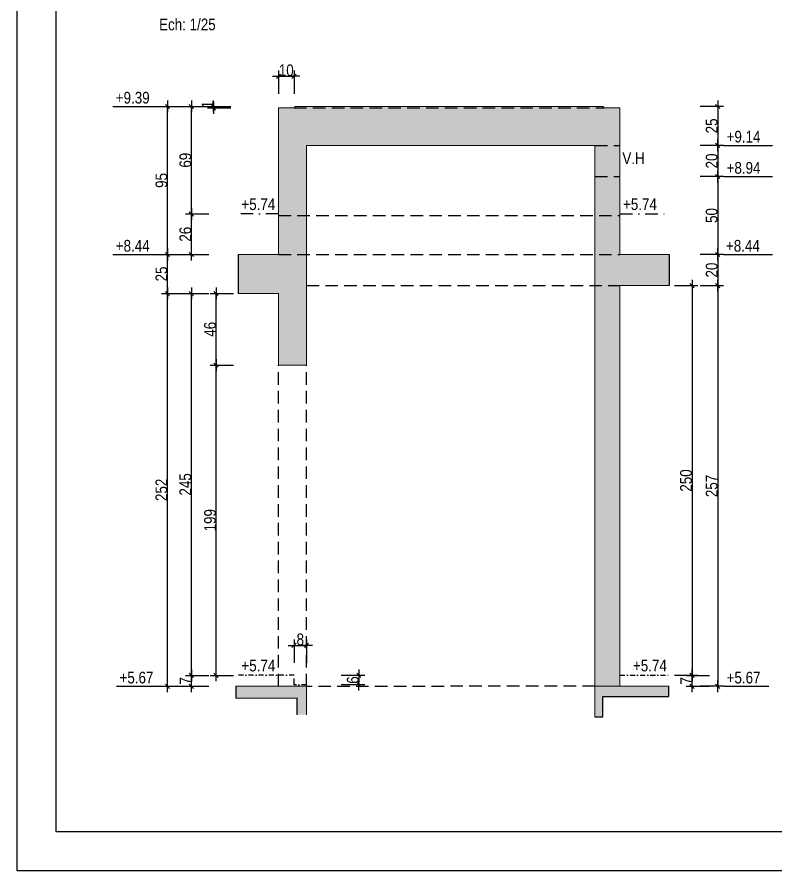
# Model space of a CAD drawing. Header units: centimetres. Extents: x -10252 to 0, y 2374 to 6574.
# Drawn here: x -10252 to -9279, y 2374 to 3469 of the extents above; entities that cross this region are included whole.
import ezdxf

# ---------------------------------------------------------------- set-up
doc = ezdxf.new("R2010")
doc.units = ezdxf.units.CM
doc.header["$LTSCALE"] = 12.7
doc.header["$PDMODE"] = 1
doc.header["$PDSIZE"] = -2
doc.linetypes.add('CACHEX2', pattern=[19.05, 12.7, -6.35])
doc.linetypes.add('TIRETPTX2', pattern=[50.8, 25.4, -12.7, 0, -12.7])
for name, color, linetype in [('01_cote_gen', 4, 'Continuous'), ('01_linteaux', 2, 'Continuous'), ('01_murs_sup', 2, 'CACHEX2'), ('01_poch_BN', 9, 'Continuous'), ('01_texte', 230, 'Continuous'), ('AA_COTES', 2, 'Continuous')]:
    doc.layers.add(name, color=color, linetype=linetype)
doc.layers.add('01_murs_coup', color=5, linetype='Continuous', lineweight=60)
doc.styles.add('ARIAL NA', font='ARIALN.TTF')
doc.styles.add('STYLE2', font='ARIALN.TTF')
doc.dimstyles.new('JB25', dxfattribs={"dimscale": 0.1, "dimtxt": 150, "dimasz": 15, "dimexe": 0.1, "dimexo": 0.1, "dimgap": 0.09, "dimtad": 1, "dimdec": 1, "dimlfac": 0.5, "dimdsep": 46, "dimtxsty": 'STYLE2', "dimblk1": 'BOND_G', "dimblk2": 'BOND_D', "dimsah": 1, "dimcen": 1.5, "dimdle": 0.01, "dimse1": 1, "dimse2": 1, "dimclrd": 4, "dimclre": 2, "dimclrt": 6, "dimazin": 2, "dimtfac": 2.333333, "dimtdec": 1, "dimtix": 1, "dimtmove": 2, "dimatfit": 3, "dimldrblk": 'BOND_G', "dimfxl": 1, "dimtolj": 1, "dimtzin": 0, "dimarcsym": 0})

# ---------------------------------------------------------------- blocks, each defined once
blk = doc.blocks.new('BOND_G')
at = {"layer": 'AA_COTES', "color": 0}
for p, q in [((0, -5), (0, 15)), ((5, 0), (-5, 0)), ((1.77, 1.77), (-1.77, -1.77))]:
    blk.add_line(p, q, dxfattribs=at)
blk = doc.blocks.new('BOND_D')
at = {"layer": 'AA_COTES', "color": 0}
for p, q in [((5, 0), (-5, 0)), ((-1.77, -1.77), (1.77, 1.77)), ((0, 5), (0, -15))]:
    blk.add_line(p, q, dxfattribs=at)
blk = doc.blocks.new('*D1885')
at = {"layer": '01_poch_BN', "color": 4, "lineweight": -2, "transparency": 16777216}
blk.add_line((-10028.4, 2612.3), (-10028.4, 2623.3), dxfattribs=at)
at = {"layer": 'Defpoints', "color": 0, "transparency": 16777216}
for p in [(-10028.4, 2624.8), (-9993.5, 2624.8), (-9986.9, 2610.8)]:
    blk.add_point(p, dxfattribs=at)
at = {"layer": '01_poch_BN', "color": 4, "lineweight": -2, "transparency": 16777216, "xscale": 1.5, "yscale": 1.5, "zscale": 1.5}
for name, p, rotation in [('BOND_D', (-10028.4, 2624.8), 90), ('BOND_G', (-10028.4, 2610.8), 270)]:
    blk.add_blockref(name, p, dxfattribs=dict(at, rotation=rotation))
at = {"layer": '01_poch_BN', "color": 6, "transparency": 16777216, "insert": (-10035.9, 2617.8), "char_height": 15, "attachment_point": 5, "rotation": 90, "style": 'STYLE2'}
blk.add_mtext('\\A1;7', dxfattribs=at)
blk = doc.blocks.new('*D1886')
at = {"layer": '01_cote_gen', "color": 4, "lineweight": -2, "transparency": 16777216}
blk.add_line((-10059.1, 2612.3), (-10059.1, 3113.3), dxfattribs=at)
at = {"layer": 'Defpoints', "color": 0, "transparency": 16777216}
for p in [(-10059.1, 3114.8), (-9978, 3114.8), (-9978, 2610.8)]:
    blk.add_point(p, dxfattribs=at)
at = {"layer": '01_cote_gen', "color": 4, "lineweight": -2, "transparency": 16777216, "xscale": 1.5, "yscale": 1.5, "zscale": 1.5}
for name, p, rotation in [('BOND_D', (-10059.1, 3114.8), 90), ('BOND_G', (-10059.1, 2610.8), 270)]:
    blk.add_blockref(name, p, dxfattribs=dict(at, rotation=rotation))
at = {"layer": '01_cote_gen', "color": 6, "transparency": 16777216, "insert": (-10066.8, 2862.8), "char_height": 15, "attachment_point": 5, "rotation": 90, "style": 'STYLE2'}
blk.add_mtext('\\A1;252', dxfattribs=at)
blk = doc.blocks.new('*D1887')
at = {"layer": '01_cote_gen', "color": 4, "lineweight": -2, "transparency": 16777216}
blk.add_line((-10028.4, 2626.3), (-10028.4, 3113.3), dxfattribs=at)
at = {"layer": 'Defpoints', "color": 0, "transparency": 16777216}
for p in [(-10028.4, 3114.8), (-9993.5, 3114.8), (-9993.5, 2624.8)]:
    blk.add_point(p, dxfattribs=at)
at = {"layer": '01_cote_gen', "color": 4, "lineweight": -2, "transparency": 16777216, "xscale": 1.5, "yscale": 1.5, "zscale": 1.5}
for name, p, rotation in [('BOND_D', (-10028.4, 3114.8), 90), ('BOND_G', (-10028.4, 2624.8), 270)]:
    blk.add_blockref(name, p, dxfattribs=dict(at, rotation=rotation))
at = {"layer": '01_cote_gen', "color": 6, "transparency": 16777216, "insert": (-10036.1, 2869.8), "char_height": 15, "attachment_point": 5, "rotation": 90, "style": 'STYLE2'}
blk.add_mtext('\\A1;245', dxfattribs=at)
blk = doc.blocks.new('*D1888')
at = {"layer": '01_cote_gen', "color": 4, "lineweight": -2, "transparency": 16777216}
blk.add_line((-10059.1, 3116.3), (-10059.1, 3163.3), dxfattribs=at)
at = {"layer": 'Defpoints', "color": 0, "transparency": 16777216}
for p in [(-10059.1, 3164.8), (-9993.5, 3164.8), (-10005.9, 3114.8)]:
    blk.add_point(p, dxfattribs=at)
at = {"layer": '01_cote_gen', "color": 4, "lineweight": -2, "transparency": 16777216, "xscale": 1.5, "yscale": 1.5, "zscale": 1.5}
for name, p, rotation in [('BOND_D', (-10059.1, 3164.8), 90), ('BOND_G', (-10059.1, 3114.8), 270)]:
    blk.add_blockref(name, p, dxfattribs=dict(at, rotation=rotation))
at = {"layer": '01_cote_gen', "color": 6, "transparency": 16777216, "insert": (-10066.8, 3139.8), "char_height": 15, "attachment_point": 5, "rotation": 90, "style": 'STYLE2'}
blk.add_mtext('\\A1;25', dxfattribs=at)
blk = doc.blocks.new('*D1889')
at = {"layer": '01_cote_gen', "color": 4, "lineweight": -2, "transparency": 16777216}
blk.add_line((-10028.4, 3166.3), (-10028.4, 3215.3), dxfattribs=at)
at = {"layer": 'Defpoints', "color": 0, "transparency": 16777216}
for p in [(-10028.4, 3216.8), (-9962.8, 3216.8), (-9962.8, 3164.8)]:
    blk.add_point(p, dxfattribs=at)
at = {"layer": '01_cote_gen', "color": 4, "lineweight": -2, "transparency": 16777216, "xscale": 1.5, "yscale": 1.5, "zscale": 1.5}
for name, p, rotation in [('BOND_D', (-10028.4, 3216.8), 90), ('BOND_G', (-10028.4, 3164.8), 270)]:
    blk.add_blockref(name, p, dxfattribs=dict(at, rotation=rotation))
at = {"layer": '01_cote_gen', "color": 6, "transparency": 16777216, "insert": (-10036.1, 3190.8), "char_height": 15, "attachment_point": 5, "rotation": 90, "style": 'STYLE2'}
blk.add_mtext('\\A1;26', dxfattribs=at)
blk = doc.blocks.new('*D1890')
at = {"layer": '01_cote_gen', "color": 4, "lineweight": -2, "transparency": 16777216}
blk.add_line((-9996.8, 2626.3), (-9996.8, 3021.3), dxfattribs=at)
at = {"layer": 'Defpoints', "color": 0, "transparency": 16777216}
for p in [(-9996.8, 3022.8), (-9916.7, 3022.8), (-9968.6, 2624.8)]:
    blk.add_point(p, dxfattribs=at)
at = {"layer": '01_cote_gen', "color": 4, "lineweight": -2, "transparency": 16777216, "xscale": 1.5, "yscale": 1.5, "zscale": 1.5}
for name, p, rotation in [('BOND_D', (-9996.8, 3022.8), 90), ('BOND_G', (-9996.8, 2624.8), 270)]:
    blk.add_blockref(name, p, dxfattribs=dict(at, rotation=rotation))
at = {"layer": '01_cote_gen', "color": 6, "transparency": 16777216, "insert": (-10004.4, 2823.8), "char_height": 15, "attachment_point": 5, "rotation": 90, "style": 'STYLE2'}
blk.add_mtext('\\A1;199', dxfattribs=at)
blk = doc.blocks.new('*D1891')
at = {"layer": '01_cote_gen', "color": 4, "lineweight": -2, "transparency": 16777216}
blk.add_line((-9996.8, 3024.3), (-9996.8, 3113.3), dxfattribs=at)
at = {"layer": 'Defpoints', "color": 0, "transparency": 16777216}
for p in [(-9996.8, 3114.8), (-9968.6, 3114.8), (-9916.7, 3022.8)]:
    blk.add_point(p, dxfattribs=at)
at = {"layer": '01_cote_gen', "color": 4, "lineweight": -2, "transparency": 16777216, "xscale": 1.5, "yscale": 1.5, "zscale": 1.5}
for name, p, rotation in [('BOND_D', (-9996.8, 3114.8), 90), ('BOND_G', (-9996.8, 3022.8), 270)]:
    blk.add_blockref(name, p, dxfattribs=dict(at, rotation=rotation))
at = {"layer": '01_cote_gen', "color": 6, "transparency": 16777216, "insert": (-10004.4, 3068.8), "char_height": 15, "attachment_point": 5, "rotation": 90, "style": 'STYLE2'}
blk.add_mtext('\\A1;46', dxfattribs=at)
blk = doc.blocks.new('*D1892')
at = {"layer": '01_cote_gen', "color": 4, "lineweight": -2, "transparency": 16777216}
blk.add_line((-9813.6, 2623.3), (-9813.6, 2614.3), dxfattribs=at)
at = {"layer": 'Defpoints', "color": 0, "transparency": 16777216}
for p in [(-9896.7, 2624.8), (-9891.4, 2612.8), (-9813.6, 2612.8)]:
    blk.add_point(p, dxfattribs=at)
at = {"layer": '01_cote_gen', "color": 4, "lineweight": -2, "transparency": 16777216, "xscale": 1.5, "yscale": 1.5, "zscale": 1.5}
for name, p, rotation in [('BOND_G', (-9813.6, 2624.8), 90), ('BOND_D', (-9813.6, 2612.8), 270)]:
    blk.add_blockref(name, p, dxfattribs=dict(at, rotation=rotation))
at = {"layer": '01_cote_gen', "color": 6, "transparency": 16777216, "insert": (-9821.3, 2618.8), "char_height": 15, "attachment_point": 5, "rotation": 90, "style": 'STYLE2'}
blk.add_mtext('\\A1;6', dxfattribs=at)
blk = doc.blocks.new('*D1893')
at = {"layer": '01_cote_gen', "color": 4, "lineweight": -2, "transparency": 16777216}
blk.add_line((-9895.2, 2663.3), (-9882.2, 2663.3), dxfattribs=at)
at = {"layer": 'Defpoints', "color": 0, "transparency": 16777216}
for p in [(-9880.7, 2663.3), (-9880.7, 2636.1), (-9896.7, 2624.8)]:
    blk.add_point(p, dxfattribs=at)
at = {"layer": '01_cote_gen', "color": 4, "lineweight": -2, "transparency": 16777216, "xscale": 1.5, "yscale": 1.5, "zscale": 1.5, "rotation": 180}
blk.add_blockref('BOND_G', (-9896.7, 2663.3), dxfattribs=at)
at = {"layer": '01_cote_gen', "color": 4, "lineweight": -2, "transparency": 16777216, "xscale": 1.5, "yscale": 1.5, "zscale": 1.5}
blk.add_blockref('BOND_D', (-9880.7, 2663.3), dxfattribs=at)
at = {"layer": '01_cote_gen', "color": 6, "transparency": 16777216, "insert": (-9888.7, 2670.9), "char_height": 15, "attachment_point": 5, "style": 'STYLE2'}
blk.add_mtext('\\A1;8', dxfattribs=at)
blk = doc.blocks.new('*D1894')
at = {"layer": '01_cote_gen', "color": 4, "lineweight": -2, "transparency": 16777216}
blk.add_line((-10028.4, 3218.3), (-10028.4, 3353.3), dxfattribs=at)
at = {"layer": 'Defpoints', "color": 0, "transparency": 16777216}
for p in [(-10028.4, 3354.8), (-9848.9, 3354.8), (-9931.2, 3216.8)]:
    blk.add_point(p, dxfattribs=at)
at = {"layer": '01_cote_gen', "color": 4, "lineweight": -2, "transparency": 16777216, "xscale": 1.5, "yscale": 1.5, "zscale": 1.5}
for name, p, rotation in [('BOND_D', (-10028.4, 3354.8), 90), ('BOND_G', (-10028.4, 3216.8), 270)]:
    blk.add_blockref(name, p, dxfattribs=dict(at, rotation=rotation))
at = {"layer": '01_cote_gen', "color": 6, "transparency": 16777216, "insert": (-10036.1, 3285.8), "char_height": 15, "attachment_point": 5, "rotation": 90, "style": 'STYLE2'}
blk.add_mtext('\\A1;69', dxfattribs=at)
blk = doc.blocks.new('*D1895')
at = {"layer": '01_cote_gen', "color": 4, "lineweight": -2, "transparency": 16777216}
blk.add_line((-10059.1, 3166.3), (-10059.1, 3353.3), dxfattribs=at)
at = {"layer": 'Defpoints', "color": 0, "transparency": 16777216}
for p in [(-10059.1, 3354.8), (-9888.9, 3354.8), (-9942.6, 3164.8)]:
    blk.add_point(p, dxfattribs=at)
at = {"layer": '01_cote_gen', "color": 4, "lineweight": -2, "transparency": 16777216, "xscale": 1.5, "yscale": 1.5, "zscale": 1.5}
for name, p, rotation in [('BOND_D', (-10059.1, 3354.8), 90), ('BOND_G', (-10059.1, 3164.8), 270)]:
    blk.add_blockref(name, p, dxfattribs=dict(at, rotation=rotation))
at = {"layer": '01_cote_gen', "color": 6, "transparency": 16777216, "insert": (-10066.8, 3259.8), "char_height": 15, "attachment_point": 5, "rotation": 90, "style": 'STYLE2'}
blk.add_mtext('\\A1;95', dxfattribs=at)
blk = doc.blocks.new('*D1896')
at = {"layer": '01_poch_BN', "color": 4, "lineweight": -2, "transparency": 16777216}
for p, q in [((-10000.1, 3356.3), (-10000.1, 3357.8)), ((-10000.1, 3354.8), (-10000.1, 3352.8)), ((-10000.1, 3351.3), (-10000.1, 3349.8))]:
    blk.add_line(p, q, dxfattribs=at)
at = {"layer": 'Defpoints', "color": 0, "transparency": 16777216}
for p in [(-10000.1, 3352.8), (-9916.7, 3352.8), (-9873.4, 3354.8)]:
    blk.add_point(p, dxfattribs=at)
at = {"layer": '01_poch_BN', "color": 4, "lineweight": -2, "transparency": 16777216, "xscale": 1.5, "yscale": 1.5, "zscale": 1.5}
for name, p, rotation in [('BOND_G', (-10000.1, 3354.8), 270), ('BOND_D', (-10000.1, 3352.8), 90)]:
    blk.add_blockref(name, p, dxfattribs=dict(at, rotation=rotation))
at = {"layer": '01_poch_BN', "color": 6, "transparency": 16777216, "insert": (-10007.6, 3357.2), "char_height": 15, "attachment_point": 5, "rotation": 90, "style": 'STYLE2'}
blk.add_mtext('\\A1;1', dxfattribs=at)
blk = doc.blocks.new('*D1897')
at = {"layer": '01_cote_gen', "color": 4, "lineweight": -2, "transparency": 16777216}
blk.add_line((-9915.2, 3393.4), (-9898.2, 3393.4), dxfattribs=at)
at = {"layer": 'Defpoints', "color": 0, "transparency": 16777216}
for p in [(-9896.7, 3393.4), (-9916.7, 3352.8), (-9896.7, 3352.8)]:
    blk.add_point(p, dxfattribs=at)
at = {"layer": '01_cote_gen', "color": 4, "lineweight": -2, "transparency": 16777216, "xscale": 1.5, "yscale": 1.5, "zscale": 1.5, "rotation": 180}
blk.add_blockref('BOND_G', (-9916.7, 3393.4), dxfattribs=at)
at = {"layer": '01_cote_gen', "color": 4, "lineweight": -2, "transparency": 16777216, "xscale": 1.5, "yscale": 1.5, "zscale": 1.5}
blk.add_blockref('BOND_D', (-9896.7, 3393.4), dxfattribs=at)
at = {"layer": '01_cote_gen', "color": 6, "transparency": 16777216, "insert": (-9906.7, 3401.1), "char_height": 15, "attachment_point": 5, "style": 'STYLE2'}
blk.add_mtext('\\A1;10', dxfattribs=at)
blk = doc.blocks.new('*D1917')
at = {"layer": '01_cote_gen', "color": 4, "lineweight": -2, "ltscale": 2, "transparency": 16777216}
blk.add_line((-9353.2, 3263.3), (-9353.2, 3166.3), dxfattribs=at)
at = {"layer": 'Defpoints', "color": 0, "ltscale": 2, "transparency": 16777216}
for p in [(-9441.9, 3264.8), (-9378.5, 3164.8), (-9353.2, 3164.8)]:
    blk.add_point(p, dxfattribs=at)
at = {"layer": '01_cote_gen', "color": 4, "lineweight": -2, "ltscale": 2, "transparency": 16777216, "xscale": 1.5, "yscale": 1.5, "zscale": 1.5}
for name, p, rotation in [('BOND_G', (-9353.2, 3264.8), 90), ('BOND_D', (-9353.2, 3164.8), 270)]:
    blk.add_blockref(name, p, dxfattribs=dict(at, rotation=rotation))
at = {"layer": '01_cote_gen', "color": 6, "ltscale": 2, "transparency": 16777216, "insert": (-9360.9, 3214.8), "char_height": 15, "attachment_point": 5, "rotation": 90, "style": 'STYLE2'}
blk.add_mtext('\\A1;50', dxfattribs=at)
blk = doc.blocks.new('*D1918')
at = {"layer": '01_cote_gen', "color": 4, "lineweight": -2, "ltscale": 2, "transparency": 16777216}
blk.add_line((-9353.2, 3303.3), (-9353.2, 3266.3), dxfattribs=at)
at = {"layer": 'Defpoints', "color": 0, "ltscale": 2, "transparency": 16777216}
for p in [(-9441.9, 3304.8), (-9441.9, 3264.8), (-9353.2, 3264.8)]:
    blk.add_point(p, dxfattribs=at)
at = {"layer": '01_cote_gen', "color": 4, "lineweight": -2, "ltscale": 2, "transparency": 16777216, "xscale": 1.5, "yscale": 1.5, "zscale": 1.5}
for name, p, rotation in [('BOND_G', (-9353.2, 3304.8), 90), ('BOND_D', (-9353.2, 3264.8), 270)]:
    blk.add_blockref(name, p, dxfattribs=dict(at, rotation=rotation))
at = {"layer": '01_cote_gen', "color": 6, "ltscale": 2, "transparency": 16777216, "insert": (-9360.9, 3284.8), "char_height": 15, "attachment_point": 5, "rotation": 90, "style": 'STYLE2'}
blk.add_mtext('\\A1;20', dxfattribs=at)
blk = doc.blocks.new('*D1919')
at = {"layer": '01_cote_gen', "color": 4, "lineweight": -2, "ltscale": 2, "transparency": 16777216}
blk.add_line((-9353.2, 3353.3), (-9353.2, 3306.3), dxfattribs=at)
at = {"layer": 'Defpoints', "color": 0, "ltscale": 2, "transparency": 16777216}
for p in [(-9473.7, 3354.8), (-9375.7, 3304.8), (-9353.2, 3304.8)]:
    blk.add_point(p, dxfattribs=at)
at = {"layer": '01_cote_gen', "color": 4, "lineweight": -2, "ltscale": 2, "transparency": 16777216, "xscale": 1.5, "yscale": 1.5, "zscale": 1.5}
for name, p, rotation in [('BOND_G', (-9353.2, 3354.8), 90), ('BOND_D', (-9353.2, 3304.8), 270)]:
    blk.add_blockref(name, p, dxfattribs=dict(at, rotation=rotation))
at = {"layer": '01_cote_gen', "color": 6, "ltscale": 2, "transparency": 16777216, "insert": (-9360.9, 3329.8), "char_height": 15, "attachment_point": 5, "rotation": 90, "style": 'STYLE2'}
blk.add_mtext('\\A1;25', dxfattribs=at)
blk = doc.blocks.new('*D1939')
at = {"layer": '01_cote_gen', "color": 4, "lineweight": -2, "ltscale": 2, "transparency": 16777216}
blk.add_line((-9353.2, 3163.3), (-9353.2, 3126.3), dxfattribs=at)
at = {"layer": 'Defpoints', "color": 0, "ltscale": 2, "transparency": 16777216}
for p in [(-9360.7, 3164.8), (-9378.5, 3124.8), (-9353.2, 3124.8)]:
    blk.add_point(p, dxfattribs=at)
at = {"layer": '01_cote_gen', "color": 4, "lineweight": -2, "ltscale": 2, "transparency": 16777216, "xscale": 1.5, "yscale": 1.5, "zscale": 1.5}
for name, p, rotation in [('BOND_G', (-9353.2, 3164.8), 90), ('BOND_D', (-9353.2, 3124.8), 270)]:
    blk.add_blockref(name, p, dxfattribs=dict(at, rotation=rotation))
at = {"layer": '01_cote_gen', "color": 6, "ltscale": 2, "transparency": 16777216, "insert": (-9360.9, 3144.8), "char_height": 15, "attachment_point": 5, "rotation": 90, "style": 'STYLE2'}
blk.add_mtext('\\A1;20', dxfattribs=at)
blk = doc.blocks.new('*D1940')
at = {"layer": '01_cote_gen', "color": 4, "lineweight": -2, "ltscale": 2, "transparency": 16777216}
blk.add_line((-9353.2, 3123.3), (-9353.2, 2612.3), dxfattribs=at)
at = {"layer": 'Defpoints', "color": 0, "ltscale": 2, "transparency": 16777216}
for p in [(-9428, 3124.8), (-9415.9, 2610.8), (-9353.2, 2610.8)]:
    blk.add_point(p, dxfattribs=at)
at = {"layer": '01_cote_gen', "color": 4, "lineweight": -2, "ltscale": 2, "transparency": 16777216, "xscale": 1.5, "yscale": 1.5, "zscale": 1.5}
for name, p, rotation in [('BOND_G', (-9353.2, 3124.8), 90), ('BOND_D', (-9353.2, 2610.8), 270)]:
    blk.add_blockref(name, p, dxfattribs=dict(at, rotation=rotation))
at = {"layer": '01_cote_gen', "color": 6, "ltscale": 2, "transparency": 16777216, "insert": (-9360.9, 2867.8), "char_height": 15, "attachment_point": 5, "rotation": 90, "style": 'STYLE2'}
blk.add_mtext('\\A1;257', dxfattribs=at)
blk = doc.blocks.new('*D1941')
at = {"layer": '01_cote_gen', "color": 4, "lineweight": -2, "ltscale": 2, "transparency": 16777216}
blk.add_line((-9386.2, 3123.3), (-9386.2, 2626.3), dxfattribs=at)
at = {"layer": 'Defpoints', "color": 0, "ltscale": 2, "transparency": 16777216}
for p in [(-9415.3, 3124.8), (-9415.3, 2624.8), (-9386.2, 2624.8)]:
    blk.add_point(p, dxfattribs=at)
at = {"layer": '01_cote_gen', "color": 4, "lineweight": -2, "ltscale": 2, "transparency": 16777216, "xscale": 1.5, "yscale": 1.5, "zscale": 1.5}
for name, p, rotation in [('BOND_G', (-9386.2, 3124.8), 90), ('BOND_D', (-9386.2, 2624.8), 270)]:
    blk.add_blockref(name, p, dxfattribs=dict(at, rotation=rotation))
at = {"layer": '01_cote_gen', "color": 6, "ltscale": 2, "transparency": 16777216, "insert": (-9393.9, 2874.8), "char_height": 15, "attachment_point": 5, "rotation": 90, "style": 'STYLE2'}
blk.add_mtext('\\A1;250', dxfattribs=at)
blk = doc.blocks.new('*D1942')
at = {"layer": '01_cote_gen', "color": 4, "lineweight": -2, "ltscale": 2, "transparency": 16777216}
blk.add_line((-9386.2, 2612.3), (-9386.2, 2623.3), dxfattribs=at)
at = {"layer": 'Defpoints', "color": 0, "ltscale": 2, "transparency": 16777216}
for p in [(-9447.1, 2624.8), (-9386.2, 2624.8), (-9448.9, 2610.8)]:
    blk.add_point(p, dxfattribs=at)
at = {"layer": '01_cote_gen', "color": 4, "lineweight": -2, "ltscale": 2, "transparency": 16777216, "xscale": 1.5, "yscale": 1.5, "zscale": 1.5}
for name, p, rotation in [('BOND_D', (-9386.2, 2624.8), 90), ('BOND_G', (-9386.2, 2610.8), 270)]:
    blk.add_blockref(name, p, dxfattribs=dict(at, rotation=rotation))
at = {"layer": '01_cote_gen', "color": 6, "ltscale": 2, "transparency": 16777216, "insert": (-9393.7, 2617.8), "char_height": 15, "attachment_point": 5, "rotation": 90, "style": 'STYLE2'}
blk.add_mtext('\\A1;7', dxfattribs=at)

msp = doc.modelspace()

# ---------------------------------------------------------------- hatches: boundary and pattern name
at = {"layer": '01_poch_BN', "ltscale": 2}
h = msp.add_hatch(color=256, dxfattribs=at)
h.dxf.hatch_style = 1
h.paths.add_polyline_path([(-9416, 2610.77), (-9510.7, 2610.77), (-9510.7, 2571.51), (-9500.5, 2571.51), (-9500.5, 2597.5), (-9416, 2597.5)])
h.paths.add_polyline_path([(-9478.7, 3124.81), (-9415.34, 3124.81), (-9415.34, 3164.81), (-9478.7, 3164.81), (-9478.7, 3352.84), (-9498.7, 3352.84), (-9500.32, 3354.84), (-9895.07, 3354.84), (-9896.7, 3352.84), (-9916.7, 3352.84), (-9916.7, 3164.81), (-9968.6, 3164.81), (-9968.6, 3114.81), (-9916.7, 3114.81), (-9916.7, 3022.81), (-9880.7, 3022.81), (-9880.7, 3304.84), (-9510.7, 3304.84), (-9510.7, 2610.77), (-9478.7, 2610.77)])
at = {"layer": '01_poch_BN'}
h = msp.add_hatch(color=256, dxfattribs=at)
h.dxf.hatch_style = 1
h.paths.add_polyline_path([(-9880.7, 2610.84), (-9971.53, 2610.84), (-9971.53, 2595.67), (-9892.68, 2595.76), (-9892.65, 2574.36), (-9880.7, 2574.36)])

# ---------------------------------------------------------------- linework, layer by layer
at = {"layer": '01_cote_gen'}
for p, q in [((-10252.01, 2373.88), (-10252.01, 6573.88)), ((-3217.41, 2373.88), (-10252.01, 2373.88))]:
    msp.add_line(p, q, dxfattribs=at)
at = {"layer": '01_linteaux', "linetype": 'TIRETPTX2', "ltscale": 0.05}
for p, q in [((-9916.7, 3216.81), (-9970.23, 3216.81)), ((-9478.7, 3216.81), (-9415.71, 3216.81))]:
    msp.add_line(p, q, dxfattribs=at)
at = {"layer": '01_linteaux', "linetype": 'TIRETPTX2', "ltscale": 0.02}
for p, q in [((-9896.7, 2624.84), (-9970.23, 2624.84)), ((-9478.7, 2624.84), (-9415.43, 2624.84)), ((-9880.7, 2612.84), (-9896.7, 2612.84))]:
    msp.add_line(p, q, dxfattribs=at)
at = {"layer": '01_murs_coup', "linetype": 'Continuous', "lineweight": 5}
for p, q in [((-9916.7, 3164.81), (-9916.7, 3352.84)), ((-9896.7, 3352.84), (-9916.7, 3352.84)), ((-9896.7, 3352.84), (-9895.07, 3354.84)), ((-9500.32, 3354.84), (-9895.07, 3354.84)), ((-9498.7, 3352.84), (-9500.32, 3354.84)), ((-9498.7, 3352.84), (-9478.7, 3352.84)), ((-9478.7, 3164.81), (-9478.7, 3352.84)), ((-9880.7, 3022.81), (-9880.7, 3304.84)), ((-9510.7, 3304.84), (-9880.7, 3304.84)), ((-9510.7, 2571.51), (-9510.7, 3304.84)), ((-9916.7, 3164.81), (-9968.6, 3164.81)), ((-9478.7, 3164.81), (-9415.34, 3164.81)), ((-9478.7, 2610.77), (-9478.7, 3124.81)), ((-9478.7, 3124.81), (-9415.34, 3124.81)), ((-9916.7, 3114.81), (-9968.6, 3114.81)), ((-9916.7, 3022.81), (-9916.7, 3114.81)), ((-9880.7, 3022.81), (-9916.7, 3022.81)), ((-9880.7, 2610.84), (-9971.53, 2610.84)), ((-9880.7, 2610.84), (-9880.7, 2574.36)), ((-9510.7, 2610.77), (-9415.89, 2610.77))]:
    msp.add_line(p, q, dxfattribs=at)
at = {"layer": '01_murs_sup', "ltscale": 0.1}
for p, q in [((-9896.7, 3352.84), (-9498.7, 3352.84)), ((-9510.7, 3304.84), (-9478.7, 3304.84)), ((-9510.7, 3264.81), (-9478.7, 3264.81)), ((-9916.7, 3214.81), (-9478.7, 3214.81)), ((-9916.7, 3164.81), (-9478.7, 3164.81)), ((-9880.7, 3124.81), (-9478.7, 3124.81)), ((-9916.7, 2610.67), (-9916.7, 3022.81)), ((-9880.7, 2610.67), (-9880.7, 3022.81)), ((-9510.7, 2610.77), (-9880.7, 2610.67))]:
    msp.add_line(p, q, dxfattribs=at)
at = {"layer": '01_murs_sup', "ltscale": 0.05}
msp.add_line((-9896.7, 2612.84), (-9896.7, 2624.84), dxfattribs=at)
at = {"layer": '01_poch_BN'}
for p, q in [((-9968.6, 3164.81), (-9968.6, 3114.81)), ((-9971.53, 2610.84), (-9971.53, 2595.67)), ((-9892.65, 2574.36), (-9892.68, 2595.76))]:
    msp.add_line(p, q, dxfattribs=at)
at = {"layer": '01_poch_BN', "ltscale": 2}
for p, q in [((-9415.34, 3164.81), (-9415.34, 3124.81)), ((-9416, 2597.5), (-9416, 2610.77)), ((-9500.5, 2571.51), (-9500.5, 2597.5)), ((-9500.5, 2597.5), (-9416, 2597.5)), ((-9510.7, 2571.51), (-9500.5, 2571.51))]:
    msp.add_line(p, q, dxfattribs=at)
at = {"layer": '01_poch_BN', "ltscale": 200}
msp.add_line((-9971.53, 2595.67), (-9892.68, 2595.76), dxfattribs=at)
at = {"layer": '01_texte'}
for p, q in [((-10202.01, 2423.88), (-10202.01, 6531.69)), ((-10129.31, 3354.84), (-10066.6, 3354.84)), ((-9345.7, 3304.84), (-9282.99, 3304.84)), ((-9345.7, 3264.81), (-9282.99, 3264.81)), ((-10129.31, 3164.81), (-10066.6, 3164.81)), ((-9345.7, 3164.81), (-9282.99, 3164.81)), ((-10124.49, 2610.84), (-10066.6, 2610.84)), ((-9345.7, 2610.77), (-9287.81, 2610.77)), ((-3217.41, 2423.88), (-10202.01, 2423.88))]:
    msp.add_line(p, q, dxfattribs=at)

# ---------------------------------------------------------------- texts
for s, style, p in [('Ech: 1/25', 'STYLE2', (-10069.85, 3452.46)), ('+9.39', 'ARIAL NA', (-10125.43, 3358.48)), ('+9.14', 'ARIAL NA', (-9341.82, 3308.48)), ('V.H', 'ARIAL NA', (-9475.51, 3280.83)), ('+8.94', 'ARIAL NA', (-9341.82, 3268.45)), ('+5.74', 'ARIAL NA', (-9964.26, 3221.88)), ('+5.74', 'ARIAL NA', (-9474.71, 3221.88)), ('+8.44', 'ARIAL NA', (-10125.43, 3168.45)), ('+8.44', 'ARIAL NA', (-9342.63, 3168.45)), ('+5.74', 'ARIAL NA', (-9964.26, 2629.92)), ('+5.74', 'ARIAL NA', (-9461.94, 2629.92)), ('+5.67', 'ARIAL NA', (-10120.61, 2614.48)), ('+5.67', 'ARIAL NA', (-9341.82, 2614.41))]:
    msp.add_text(s, height=15, dxfattribs=dict(at, style=style)).set_placement(p)

# ---------------------------------------------------------------- dimensions: what is measured, and where the dimension line sits
at = {"layer": '01_cote_gen'}
for base, p1, p2, picture, middle in [((-9896.7, 3393.43), (-9916.7, 3352.84), (-9896.7, 3352.84), '*D1897', (-9906.7, 3401.1)), ((-9880.7, 2663.25), (-9896.7, 2624.84), (-9880.7, 2636.05), '*D1893', (-9888.7, 2670.92))]:
    dim = msp.add_linear_dim(base=base, p1=p1, p2=p2, dimstyle='JB25', dxfattribs=at)
    dim.commit()
    dim.dimension.update_dxf_attribs({"geometry": picture, "text_midpoint": middle})
for base, p1, p2, picture, middle in [((-10059.1, 3354.84), (-9942.65, 3164.81), (-9888.91, 3354.84), '*D1895', (-10066.77, 3259.82)), ((-10028.41, 3354.84), (-9931.23, 3216.81), (-9848.93, 3354.84), '*D1894', (-10036.08, 3285.82)), ((-10028.41, 3216.81), (-9962.79, 3164.81), (-9962.79, 3216.81), '*D1889', (-10036.08, 3190.81)), ((-10059.1, 3164.81), (-10005.91, 3114.81), (-9993.48, 3164.81), '*D1888', (-10066.77, 3139.81)), ((-10059.1, 3114.81), (-9977.99, 2610.84), (-9977.99, 3114.81), '*D1886', (-10066.77, 2862.82)), ((-10028.41, 3114.81), (-9993.48, 2624.84), (-9993.48, 3114.81), '*D1887', (-10036.08, 2869.82)), ((-9996.76, 3114.81), (-9916.7, 3022.81), (-9968.6, 3114.81), '*D1891', (-10004.43, 3068.81)), ((-9996.76, 3022.81), (-9968.6, 2624.84), (-9916.7, 3022.81), '*D1890', (-10004.43, 2823.82)), ((-9813.65, 2612.84), (-9896.7, 2624.84), (-9891.44, 2612.84), '*D1892', (-9821.32, 2618.84))]:
    dim = msp.add_linear_dim(base=base, p1=p1, p2=p2, angle=90, dimstyle='JB25', dxfattribs=at)
    dim.commit()
    dim.dimension.update_dxf_attribs({"geometry": picture, "text_midpoint": middle})
at = {"layer": '01_cote_gen', "ltscale": 2}
for base, p1, p2, picture, middle in [((-9353.2, 3304.84), (-9473.75, 3354.84), (-9375.7, 3304.84), '*D1919', (-9360.87, 3329.84)), ((-9353.2, 3264.81), (-9441.88, 3304.84), (-9441.88, 3264.81), '*D1918', (-9360.87, 3284.82)), ((-9353.2, 3164.81), (-9441.88, 3264.81), (-9378.53, 3164.81), '*D1917', (-9360.87, 3214.81)), ((-9353.2, 3124.81), (-9360.7, 3164.81), (-9378.53, 3124.81), '*D1939', (-9360.87, 3144.81)), ((-9353.2, 2610.77), (-9428.04, 3124.81), (-9415.89, 2610.77), '*D1940', (-9360.87, 2867.79)), ((-9386.23, 2624.84), (-9415.34, 3124.81), (-9415.34, 2624.84), '*D1941', (-9393.9, 2874.82)), ((-9386.23, 2624.84), (-9448.94, 2610.77), (-9447.07, 2624.84), '*D1942', (-9393.74, 2617.81))]:
    dim = msp.add_linear_dim(base=base, p1=p1, p2=p2, angle=90, dimstyle='JB25', dxfattribs=at)
    dim.commit()
    dim.dimension.update_dxf_attribs({"geometry": picture, "text_midpoint": middle})
at = {"layer": '01_poch_BN'}
dim = msp.add_linear_dim(base=(-10000.09, 3352.84), p1=(-9873.39, 3354.84), p2=(-9916.7, 3352.84), angle=90, dimstyle='JB25', dxfattribs=at)
dim.commit()
dim.dimension.update_dxf_attribs({"geometry": '*D1896', "text_midpoint": (-10007.63, 3357.22), "dimtype": 160})
dim = msp.add_linear_dim(base=(-10028.41, 2624.84), p1=(-9986.92, 2610.84), p2=(-9993.48, 2624.84), angle=90, dimstyle='JB25', dxfattribs=at)
dim.commit()
dim.dimension.update_dxf_attribs({"geometry": '*D1885', "text_midpoint": (-10035.92, 2617.84)})

doc.saveas('drawing.dxf')
